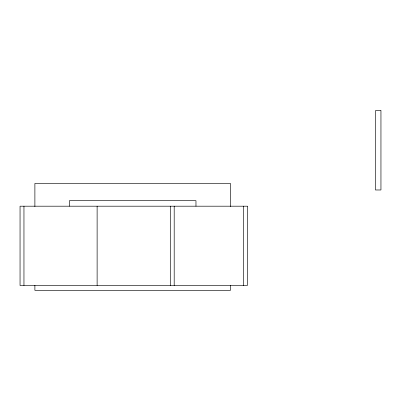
<?xml version="1.0" encoding="UTF-8"?>
<svg xmlns="http://www.w3.org/2000/svg" width="401" height="401" viewBox="0 0 401 401"><rect width="100%" height="100%" fill="white"/><g stroke="black" fill="none" stroke-linecap="round" stroke-linejoin="round"><path stroke-width="0.6" d="M243.467 206.194L243.467 285.527M230.46 206.565L230.46 183.427L34.887 183.427L34.887 206.565M230.46 285.357L230.46 290.359L34.887 290.359L34.887 285.357M195.969 206.194L195.969 200.675L69.378 200.675L69.378 206.194M174.194 206.194L174.194 285.527M170.295 206.194L170.295 285.527M97.122 206.194L97.122 285.527M23.955 206.194L23.955 285.527M380.95 110.641L375.431 110.641L375.431 189.979L380.95 189.979L380.95 110.641M247.367 206.194L20.05 206.194L20.05 285.527L247.367 285.527L247.367 206.194"/></g></svg>
